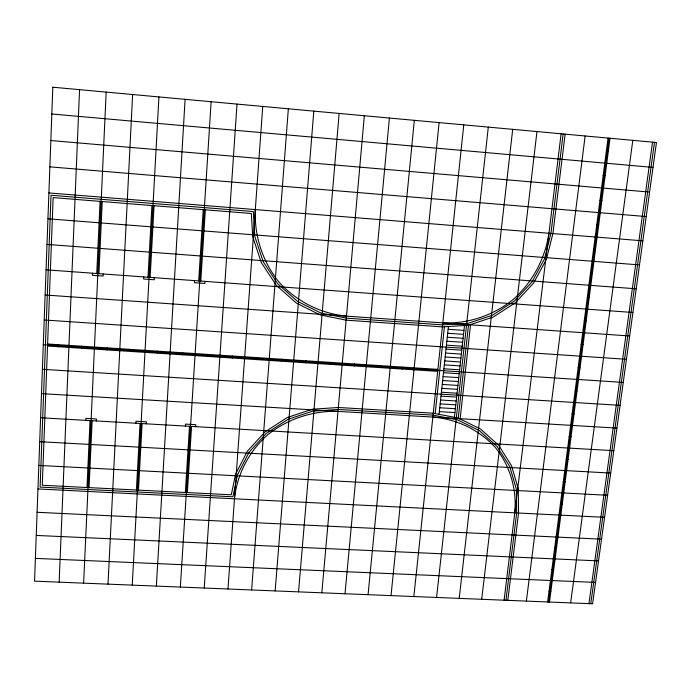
<?xml version="1.0" encoding="UTF-8"?>
<svg xmlns="http://www.w3.org/2000/svg" width="691" height="691" viewBox="0 0 691 691"><rect width="100%" height="100%" fill="white"/><g stroke="black" fill="none" stroke-linecap="round" stroke-linejoin="round"><path stroke-width="1.04" d="M58.225 346.735L58.303 344.679M59.158 582.15L79.56 89.666M81.65 348.255L81.737 346.208M85.857 420.353L85.952 418.366L96.42 418.962L96.325 420.957M92.473 273.195L92.378 275.294L103.106 276.072L103.201 273.973M86.988 487.509L90.046 420.594M96.766 273.506L100.065 201.375M83.637 583.144L106.164 92.102M89.061 487.613L92.145 420.715M98.917 273.662L102.233 201.547M107.07 349.905L107.174 347.867M108.003 584.137L132.62 94.52M132.37 351.546L132.473 349.508M135.894 423.229L135.997 421.251L146.362 421.847L146.25 423.825M143.754 276.927L143.642 279.009L154.257 279.777L154.369 277.696M136.412 490.005L140.04 423.471M148.004 277.229L151.916 205.529M132.24 585.113L158.93 96.93M138.459 490.109L142.113 423.583M150.128 277.385L154.058 205.702M157.531 353.179L157.643 351.149M156.356 586.098L185.093 99.331M182.554 354.803L182.683 352.773M185.404 426.071L185.534 424.101L195.786 424.689L195.657 426.658M194.499 280.615L194.37 282.688L204.873 283.448L205.002 281.375M185.326 492.476L189.515 426.304M198.706 280.917L203.206 209.649M180.351 587.065L211.118 101.715M187.356 492.579L191.562 426.425M200.805 281.073L205.331 209.814M207.455 356.418L207.585 354.397M204.225 588.032L237.004 104.082M232.228 358.024L232.366 356.012M227.978 589L262.744 106.44M256.871 359.622L257.017 357.618M251.619 589.959L288.346 108.789M281.384 361.212L281.539 359.208M275.139 590.909L313.809 111.121M305.767 362.792L305.932 360.797M298.547 591.859L339.143 113.436M330.03 364.364L330.203 362.378M321.833 592.809L364.338 115.751M354.172 365.928L354.353 363.95M345.008 593.75L389.396 118.04M378.184 367.491L378.374 365.513M368.07 594.683L414.315 120.329M402.076 369.037L402.274 367.068M391.02 595.616L439.113 122.601M425.846 370.575L426.053 368.614M413.849 596.54L463.773 124.855M435.183 413.581L444.408 326.748M439.044 414.324L448.424 326.506M454.428 417.295L464.49 325.513M436.574 597.465L488.304 127.101M458.263 418.064L468.507 325.236M460.12 418.979L470.571 324.545M459.195 598.38L512.705 129.338M481.696 599.287L536.976 131.566M504.093 600.203L561.118 133.778M505.95 600.272L516.661 512.921L516.384 489.211L509.759 466.572L497.14 446.559L479.304 430.588L457.442 419.843L433.05 415.144L338.167 409.435L312.505 411.18L287.957 419.342L266.311 433.369L249.114 452.225L237.583 474.536L232.876 496.794L40.121 487.103L51.022 195.268L253.338 211.55L254.798 236.357L263.219 261.742L277.791 283.88L297.45 301.319L320.814 312.971L346.303 318.154L442.603 324.882L468.083 323.319L492.484 315.226L514.251 301.138L531.975 281.963L544.491 258.9L550.934 233.428L563.13 133.959M507.816 600.349L518.552 513.016L518.276 488.822L511.521 465.717L498.652 445.289L480.461 428.99L458.15 418.012L433.257 413.209L338.34 407.483L312.142 409.253L287.085 417.589L264.99 431.91L247.438 451.154L235.674 473.931L231.269 494.791L42.281 485.255L53.138 197.609L251.36 213.51L252.733 236.737L261.336 262.649L276.219 285.228L296.284 303.004L320.114 314.889L346.122 320.166L442.395 326.878L468.386 325.271L493.279 317.022L515.477 302.658L533.556 283.094L546.331 259.574L552.904 233.584L565.134 134.14M526.378 601.101L585.139 135.972M547.643 601.965L608.045 138.07M548.559 601.999L609.03 138.165M549.483 602.042L610.023 138.252M570.636 602.898L632.801 140.342M588.948 603.64L652.52 142.147M590.779 603.718L654.481 142.329M234.482 498.79C237.022 474.009 249.149 451.404 267.633 434.829C287.577 418.919 312.487 410.609 337.994 411.387M548.956 233.264C545.069 258.909 532.398 282.369 513.033 299.626C493.124 315.476 468.291 323.924 442.81 322.887M549.034 591.246L550.882 591.323M35.388 558.388L595.564 582.427M36.243 535.43L598.544 560.893M551.841 569.686L553.698 569.764M554.674 547.954L556.531 548.041M557.525 526.058L559.39 526.145M37.098 512.29L601.541 539.196M37.962 488.952L604.573 517.326M560.401 503.981L562.275 504.076M563.295 481.731L565.178 481.834M38.826 465.414L607.622 495.283M39.707 441.687L610.697 473.067M566.214 459.308L568.106 459.411M569.159 436.695L571.051 436.807M40.596 417.753L613.798 450.67M439.329 411.629L454.946 412.579M41.486 393.62L616.925 428.1M440.988 396.124L456.647 397.1M440.573 400.011L456.215 400.979M440.158 403.89L455.792 404.848M572.122 413.909L574.031 414.03M439.744 407.759L455.369 408.718M442.655 380.534L458.349 381.536M575.119 390.942L577.028 391.063M442.231 384.438L457.926 385.44M441.817 388.342L457.494 389.327M441.402 392.238L457.071 393.214M42.384 369.288L620.069 405.349M444.33 364.865L460.068 365.893M443.907 368.787L459.636 369.815M47.61 343.988L437.895 369.383M43.291 344.74L623.247 382.417M47.532 346.044L437.688 371.343M443.492 372.708L459.204 373.727M443.069 376.63L458.781 377.632M446.015 349.102L461.787 350.164M445.591 353.049L461.355 354.103M445.168 356.988L460.923 358.042M578.134 367.785L580.051 367.906M444.745 360.927L460.491 361.972M447.708 333.252L463.523 334.349M581.174 344.438L583.092 344.567M447.284 337.225L463.091 338.305M446.861 341.19L462.659 342.261M446.438 345.146L462.219 346.217M44.207 319.976L626.443 359.294M45.131 295.005L629.674 335.99M448.131 329.279L463.955 330.376M584.232 320.9L586.167 321.039M587.324 297.173L589.259 297.32M46.064 269.818L632.921 312.487M47.005 244.415L636.204 288.803M590.442 273.247L592.386 273.403M47.947 218.788L639.503 264.921M48.906 192.936L642.837 240.839M593.578 249.131L595.53 249.287M596.748 224.808L598.708 224.972M49.873 166.851L646.197 216.559M599.943 200.286L601.904 200.45M603.157 175.557L605.135 175.73M50.84 140.541L649.592 192.081M51.825 113.998L653.004 167.395M606.404 150.621L608.391 150.802M432.842 417.07C456.863 419.204 479.442 429.819 495.62 447.82C510.234 466.192 516.972 489.487 514.778 512.826M346.485 316.132C320.71 313.593 296.871 301.604 279.371 282.533C262.606 262.001 254.184 236.028 255.316 209.58M52.818 87.213L34.55 581.157L592.602 603.787L656.45 142.51L52.818 87.213"/></g></svg>
